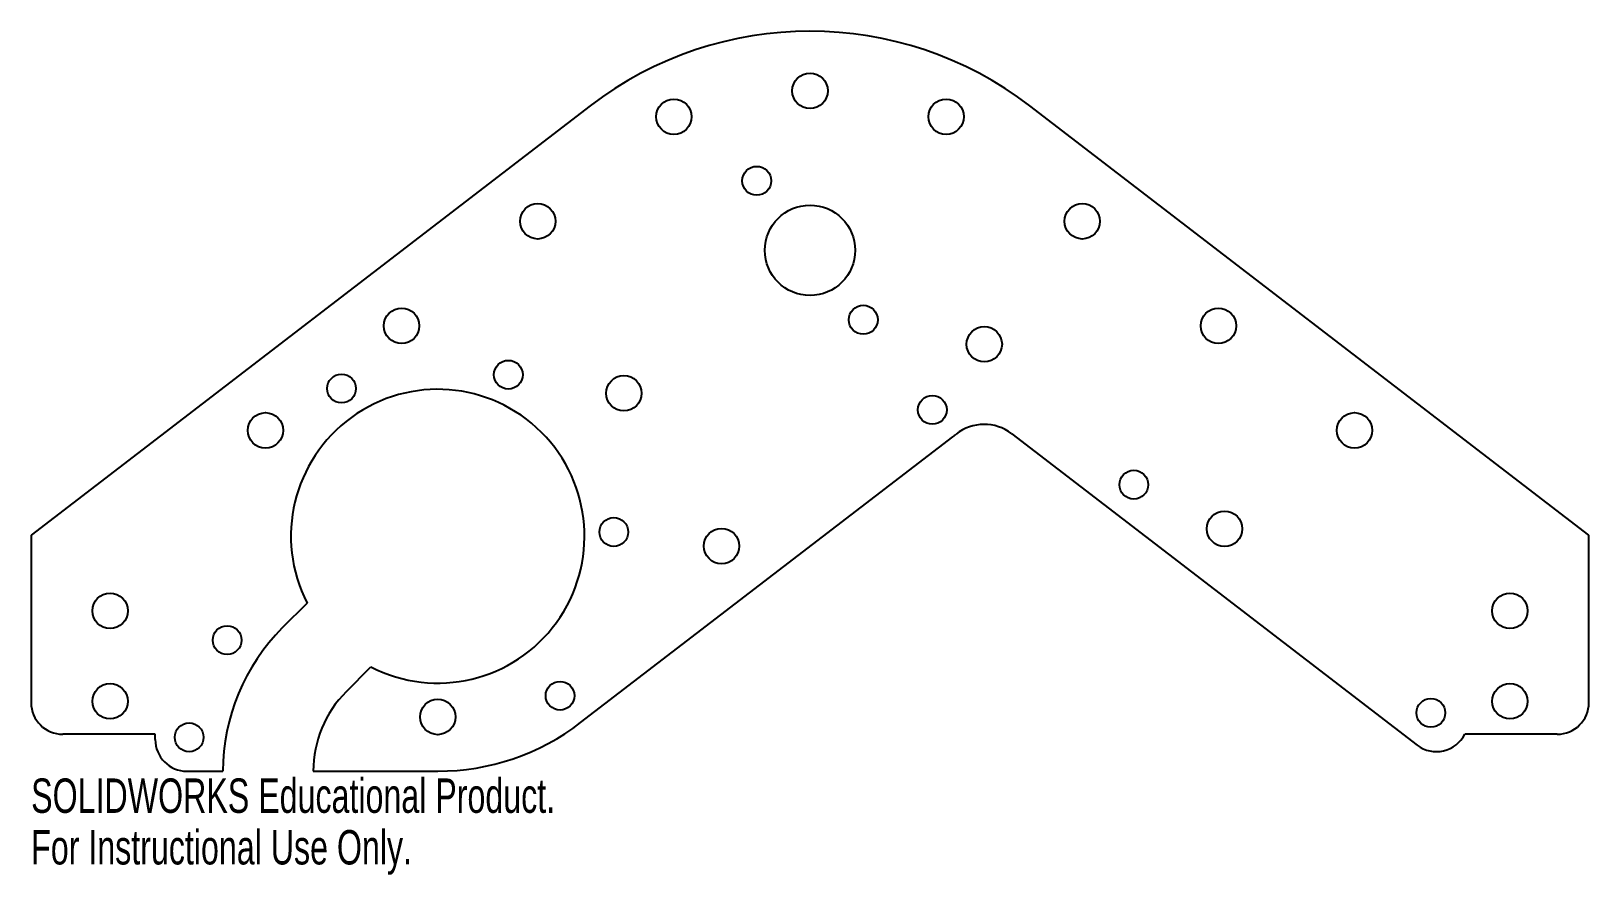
# Model space of a CAD drawing. Header units: inches. Extents: x -4.31 to 4.31, y -3.45 to 1.21.
import ezdxf

# ---------------------------------------------------------------- set-up
doc = ezdxf.new("R2010")
doc.units = ezdxf.units.IN
doc.header["$MEASUREMENT"] = 0
doc.styles.add('SLDTEXTSTYLE0', font='TXT', dxfattribs={"width": 0.7})

msp = doc.modelspace()

# ---------------------------------------------------------------- linework, layer by layer
at = {"color": 7, "linetype": 'Continuous', "lineweight": 25}
for p, q in [((-1.2175, 0.7989), (-4.312, -1.5756)), ((4.312, -1.5756), (1.2175, 0.7989)), ((-1.2697, -2.6129), (0.7914, -1.0314)), ((1.1171, -1.0147), (3.3621, -2.7374)), ((-4.312, -1.5756), (-4.312, -2.5021)), ((4.312, -2.5021), (4.312, -1.5756)), ((-2.7846, -1.9514), (-2.9214, -2.0883)), ((-2.5679, -2.4418), (-2.431, -2.305)), ((-3.625, -2.6771), (-4.137, -2.6771)), ((-3.625, -2.7066), (-3.625, -2.6771)), ((4.137, -2.6771), (3.625, -2.6771)), ((-3.45, -2.8816), (-3.25, -2.8816)), ((-2.75, -2.8816), (-2.0611, -2.8816))]:
    msp.add_line(p, q, dxfattribs=at)
for centre, radius in [((0, 0.8822), 0.098), ((-0.7537, 0.7389), 0.098), ((0.7537, 0.7389), 0.098), ((-0.2949, 0.3844), 0.08), ((-1.5074, 0.1605), 0.098), ((0, 0), 0.25), ((1.5074, 0.1605), 0.098), ((-2.2611, -0.4178), 0.098), ((0.2949, -0.3844), 0.08), ((2.2611, -0.4178), 0.098), ((0.9651, -0.5199), 0.098), ((-2.5935, -0.7648), 0.0795), ((-1.6702, -0.6884), 0.0795), ((-1.0306, -0.7908), 0.098), ((0.6772, -0.8826), 0.0795), ((-3.0147, -0.9961), 0.098), ((3.0147, -0.9961), 0.098), ((1.7926, -1.2967), 0.0795), ((2.295, -1.5405), 0.098), ((-1.0864, -1.5584), 0.0795), ((-0.4898, -1.6363), 0.098), ((-3.875, -1.9946), 0.098), ((3.875, -1.9946), 0.098), ((-3.2271, -2.1566), 0.0795), ((-3.875, -2.4946), 0.098), ((-1.3839, -2.4642), 0.0795), ((3.875, -2.4946), 0.098), ((-2.0611, -2.5816), 0.098), ((3.4375, -2.5589), 0.0795), ((-3.4375, -2.6941), 0.0795)]:
    msp.add_circle(centre, radius, dxfattribs=at)
for centre, radius, start, end in [((0, -0.7878), 2, 52.5, 127.5), ((-2.0611, -1.5816), 0.8125, 242.92021, 207.07979), ((0, 0), 1.3, 307.5, 308.4992), ((0.9649, -1.2131), 0.25, 52.5, 128.4992), ((-2.1282, -2.8816), 1.1218, 135, 180), ((-2.1282, -2.8816), 0.6218, 135, 180), ((-4.137, -2.5021), 0.175, 180, 270), ((4.137, -2.5021), 0.175, 270, 0), ((-2.0611, -1.5816), 1.3, 270, 307.5), ((-3.45, -2.7066), 0.175, 180, 270), ((3.4686, -2.5985), 0.175, 232.5, 333.33421)]:
    msp.add_arc(centre, radius, start, end, dxfattribs=at)

# ---------------------------------------------------------------- texts
at = {"color": 7, "linetype": 'Continuous', "char_height": 0.1903, "attachment_point": 1, "style": 'SLDTEXTSTYLE0'}
for s, insert in [('SOLIDWORKS Educational Product.', (-4.312, -2.9217)), ('For Instructional Use Only.', (-4.312, -3.2072))]:
    msp.add_mtext(s, dxfattribs=dict(at, insert=insert))

doc.saveas('drawing.dxf')
